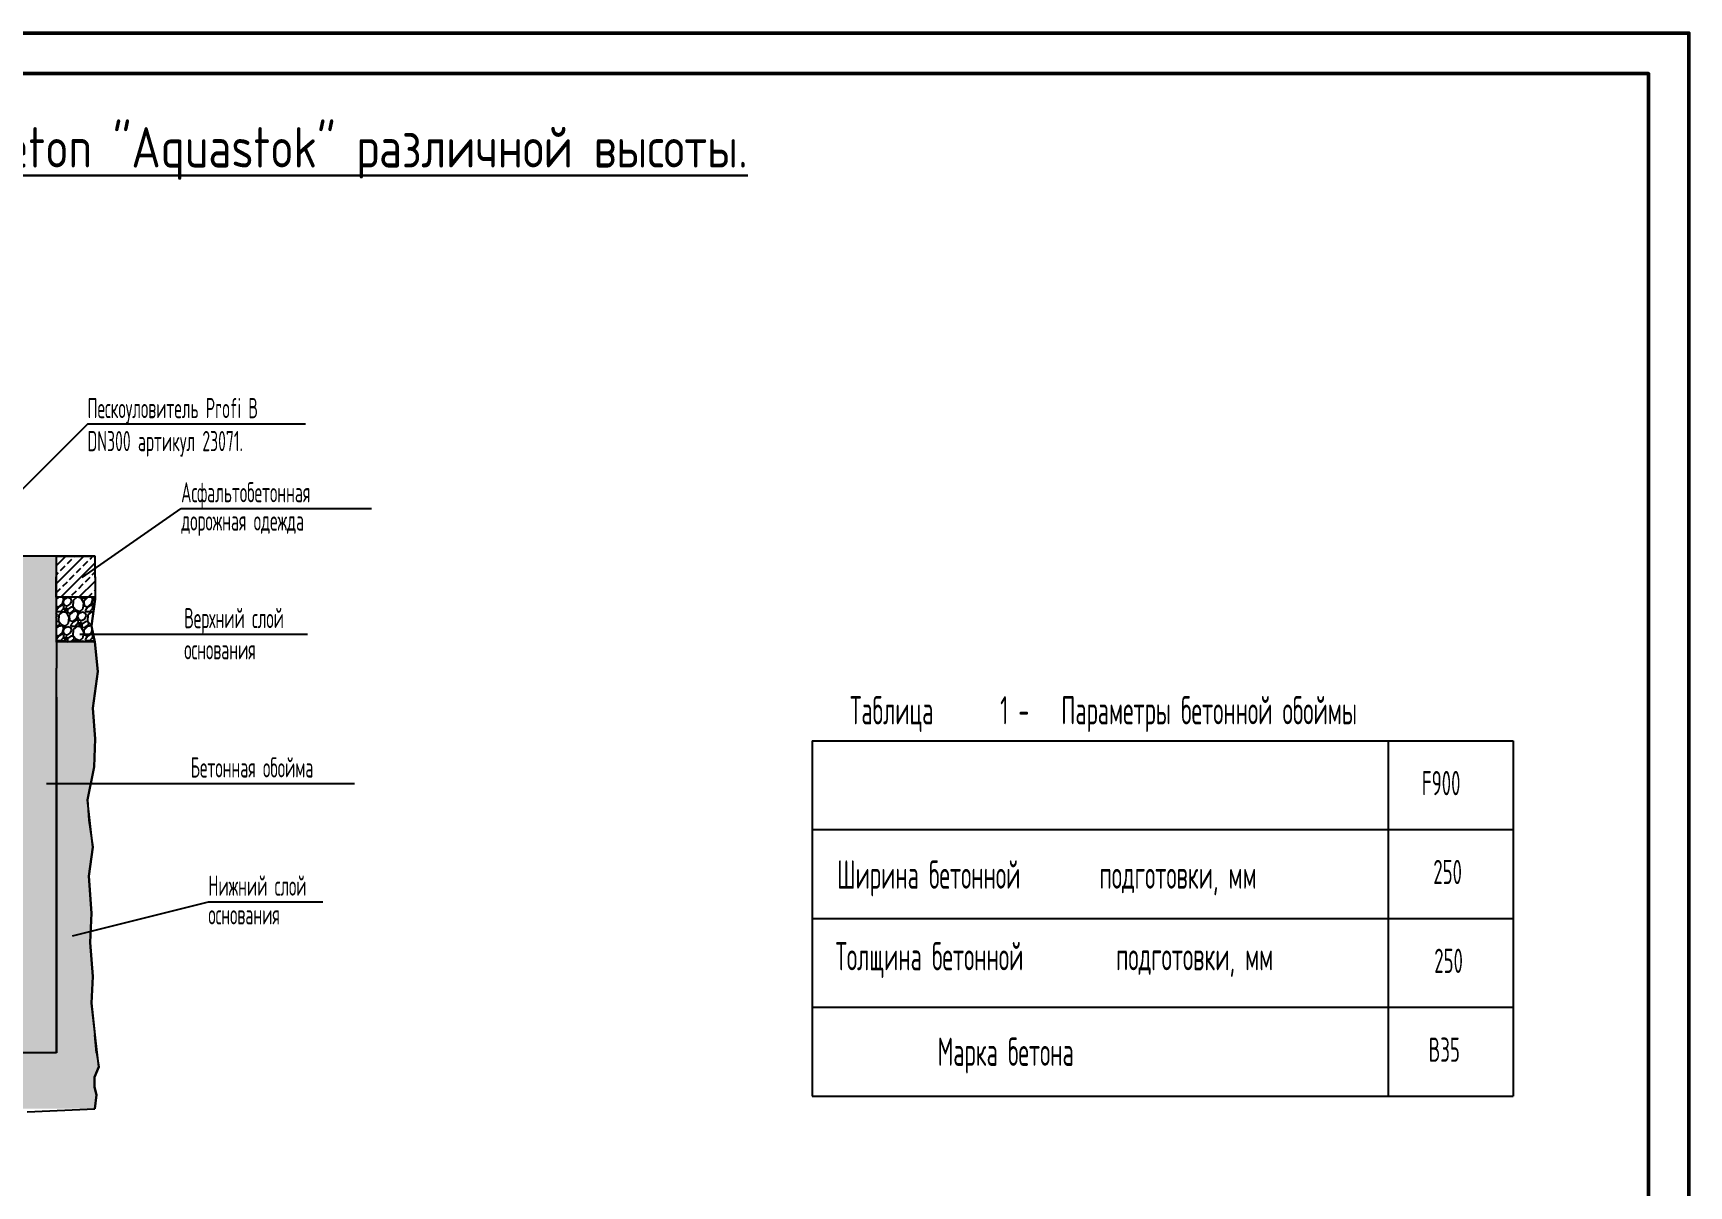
# Model space of a CAD drawing. Header units: millimetres. Extents: x 39361852 to 44659708, y 23030680 to 23754735.
# Drawn here: x 42492991 to 42513491, y 23460362 to 23474632 of the extents above; entities that cross this region are included whole.
import ezdxf
from ezdxf.enums import TextEntityAlignment as Align

# ---------------------------------------------------------------- set-up
doc = ezdxf.new("R2010")
doc.units = ezdxf.units.MM
doc.layers.add('0.50_Основные', color=30, linetype='Continuous', lineweight=50)
doc.layers.add('Толстая', color=255, linetype='Continuous', lineweight=50)
for name, color, linetype in [('AM_6b-5.0', 7, 'Continuous'), ('Заливка', 233, 'Continuous'), ('Тексты', 142, 'Continuous')]:
    doc.layers.add(name, color=color, linetype=linetype)
doc.styles.add('GOST 2.304', font='GOST_0.TTF')
doc.styles.add('SIMPLEX', font='ROMANS.shx', dxfattribs={"width": 0.7})
doc.styles.add('ГОСТ 2.304', font='CS_Gost2304.shx')

# ---------------------------------------------------------------- blocks, each defined once
blk = doc.blocks.new('*U65')
at = {"layer": '0.50_Основные'}
for points in [[(-420, 0), (0, 0), (0, 297), (-420, 297)], [(-400, 5), (-5, 5), (-5, 292), (-400, 292)]]:
    blk.add_lwpolyline(points, close=True, dxfattribs=at)
at = {"style": 'SIMPLEX', "width": 0.7, "flags": 9}
blk.add_attdef('Примеч.', text='', height=3.5, dxfattribs=at).set_placement((-98.81, -33.65), align=Align.MIDDLE_LEFT)
at = {"layer": 'Тексты', "style": 'SIMPLEX', "width": 0.7, "flags": 8}
for tag, height, p in [('Лист', 5, (-32.5, 25)), ('Наименование', 2.5, (-90, 12.5))]:
    blk.add_attdef(tag, text='', height=height, dxfattribs=at).set_placement(p, align=Align.MIDDLE_CENTER)

msp = doc.modelspace()

# ---------------------------------------------------------------- hatches: boundary and pattern name
at = {"ltscale": 100}
h = msp.add_hatch(dxfattribs=at)
h.set_pattern_fill('ANSI35', color=0, scale=25, angle=15, style=2)
h.set_pattern_definition([(60, (42470962.25, 23454167.31), (-137.4815, 79.375), []), (60, (42471070.68, 23454196.37), (-137.4815, 79.375), [198.4375, -39.6875, 0, -39.6875])])
h.paths.add_polyline_path([(42493278.4175, 23462008.3667), (42493278.4175, 23463695.2002), (42493278.4175, 23464054.6581), (42493278.4175, 23466411.6711), (42493282.3722, 23466642.437), (42493278.4175, 23466771.129), (42493278.4175, 23468158.3667), (42492785.6598, 23468158.3667), (42492790.6598, 23463258.3667), (42490290.6598, 23463258.3667), (42490290.6598, 23465598.2722), (42490222.0981, 23465550.776), (42490210.7225, 23465408.3667), (42485230.6598, 23465408.3667), (42485232.6518, 23465805.1802), (42485290.6598, 23465884.9375), (42485290.6598, 23466298.2722), (42485211.3349, 23466230.3509), (42485210.6181, 23466108.3667), (42480230.6598, 23466108.3667), (42480232.6518, 23466505.1802), (42480290.6598, 23466584.9375), (42480290.6598, 23466798.1683), (42480222.0981, 23466750.6721), (42480210.7225, 23466608.2628), (42475231.227, 23466608.2628), (42475231.227, 23467021.7691), (42475290.6598, 23467084.9699), (42475295.6598, 23468158.3667), (42474608.212, 23468158.3667), (42474619.0411, 23466992.1304), (42474587.7318, 23466757.4639), (42474633.3212, 23466517.437), (42474619.0411, 23466311.5977), (42474570.2146, 23465359.2518), (42480226.8994, 23465359.2991), (42480226.8994, 23464859.2991), (42485227.9034, 23464859.2991), (42485227.9034, 23464359.2991), (42489040.6259, 23464359.2991), (42489040.6259, 23462008.3667)])
h = msp.add_hatch(dxfattribs=at)
h.set_pattern_fill('ANSI33', color=0, scale=25, style=2)
h.set_pattern_definition([(45, (42467371.73, 23440114.4), (-112.2532, 112.2532), []), (45, (42467483.99, 23440114.4), (-112.2532, 112.2532), [79.375, -39.6875])])
h.paths.add_polyline_path([(42493278.4175, 23468158.3667), (42493753.7863, 23468158.3667), (42493760.0746, 23467648.0743), (42493277.9306, 23467648.0743)])
edge = h.paths.add_edge_path()
edge.add_line((42493753.7863, 23468158.3667), (42493760.3446, 23467626.1679))
h = msp.add_hatch(dxfattribs=at)
h.set_pattern_fill('GRAVEL', color=0, scale=10, angle=45, style=2)
h.set_pattern_definition([(273.01279, (42467321.443, 23440423.32), (179.605122, -3053.287081), [34.1721, -3383.0484]), (229.96974, (42467323.239, 23440389.196), (1975.6563356, 2334.866601), [58.6405, -5805.4049]), (177.510447, (42467285.522, 23440344.294), (3771.707571, -179.605121), [41.3482, -4093.4723]), (312.27369, (42467260.378, 23440229.347), (-3412.4973256, 3771.7075712), [53.4005, -5286.6437]), (337.833654, (42467296.299, 23440189.834), (-3053.2870812, 1257.235857), [52.3634, -5183.9808]), (42.27369, (42467344.792, 23440170.077), (-3771.7075712, -3412.4973256), [53.4005, -5286.6437]), (82.69424, (42467384.305, 23440205.998), (-538.815367, -4130.9178157), [70.6194, -6991.3115]), (117.255328, (42467393.285, 23440276.044), (-2694.0768359, 5208.5485505), [66.672, -6600.5257]), (166.429566, (42467362.753, 23440335.314), (-3771.707571, 898.0256118), [53.5813, -5304.5546]), (220.23636, (42467310.667, 23440347.886), (2155.261469, 1796.051224), [61.1713, -2997.3937]), (267.397438, (42467263.97, 23440308.373), (-179.6051223, -4130.9178157), [79.1078, -7831.6773]), (183.814075, (42467439.983, 23440405.36), (-2334.866591, -179.605122), [27.0005, -2673.0566]), (216.469234, (42467413.042, 23440403.564), (2694.076836, 1975.656347), [51.3682, -5085.4639]), (270, (42467371.73, 23440373.03), (179.6051, -179.6051), [35.921, -323.2893]), (248.19859, (42467337.608, 23440382.01), (538.815367, 1257.235857), [19.3441, -1915.0622]), (336.80141, (42467330.424, 23440364.05), (-718.42049, 359.210245), [27.3566, -1340.4753]), (75.96376, (42467355.57, 23440353.275), (179.60512, 898.02561), [44.432, -1436.6298]), (206.56505, (42467366.345, 23440396.38), (538.81537, 179.60512), [32.1287, -771.0898]), (61.38954, (42467226.253, 23440259.88), (1257.235857, 2334.8665915), [45.0088, -4455.8827]), (115.346176, (42467247.805, 23440299.393), (1257.235857, -2694.076836), [37.7599, -3738.2216]), (338.19859, (42467330.424, 23440432.3), (-1257.235857, 538.815367), [38.688, -1895.7184]), (28.61046, (42467366.345, 23440417.932), (-2334.8665914, -1257.235857), [45.0088, -4455.8827]), (24.443955, (42467337.608, 23440148.525), (-1257.235857, -538.815367), [43.4035, -2126.7734]), (339.77514, (42467377.121, 23440166.485), (-2873.681959, 1077.630733), [36.3672, -3600.3593]), (111.80141, (42467511.825, 23440254.492), (-538.815367, 1257.235857), [38.688, -1895.7184]), (62.354025, (42467497.456, 23440290.413), (-1616.4461016, -3053.287081), [42.5783, -4215.2376]), (114.443955, (42467423.818, 23440166.485), (538.815367, -1257.235857), [21.7018, -2148.4752]), (146.30993, (42467501.05, 23440243.715), (-898.02561, 538.81537), [12.9515, -1282.1995]), (210.96376, (42467490.27, 23440250.9), (718.42049, 359.21024), [52.3634, -994.9055]), (231.009006, (42467445.371, 23440223.959), (1616.4461017, 1975.6563467), [48.5267, -4804.1365]), (348.69007, (42467371.73, 23440337.11), (-538.81537, 179.60512), [36.6324, -879.1776]), (38.157227, (42467407.654, 23440329.926), (3412.4973259, 2694.0768365), [63.9557, -6331.6009]), (105.945396, (42467457.943, 23440369.44), (538.815367, -1975.656347), [26.1508, -2588.9392]), (135, (42467450.76, 23440394.58), (-359.2102, 4e-14), [15.24, -238.76]), (165.256437, (42467436.39, 23440225.755), (1975.656347, -538.815367), [35.2867, -3493.394]), (93.01279, (42467402.266, 23440234.735), (-179.605122, 3053.287081), [68.3443, -3348.8762]), (45, (42467398.67, 23440302.99), (4e-14, 359.2102), [66.04, -187.96]), (10.304846, (42467445.371, 23440349.683), (3053.287081, 538.815369), [40.161, -3975.9317]), (299.0546, (42467484.884, 23440356.867), (538.815367, -898.025612), [36.9829, -1812.165]), (252.645975, (42467502.845, 23440324.538), (-1616.4461022, -5208.54855), [60.2145, -5961.2464]), (220.42608, (42467484.884, 23440267.064), (-2514.471714, -2155.261469), [63.703, -6306.5846])])
h.paths.add_polyline_path([(42493753.6416, 23467099.1903), (42493713.1444, 23467295.9816), (42493760.3446, 23467626.1679), (42493760.0746, 23467648.0743), (42493277.9306, 23467648.0743), (42493277.9306, 23467098.0143)])
h = msp.add_hatch(dxfattribs=at)
h.set_pattern_fill('GRAVEL', color=0, scale=15, angle=10, style=2)
h.set_pattern_definition([(238.01279, (42471194.55, 23455138.44), (-2406.25443, -3906.18543), [51.258, -5074.5725]), (194.96974, (42471167.397, 23455094.964), (4436.381086, 1169.131243), [87.9607, -8708.1073]), (142.51045, (42471082.421, 23455072.243), (4479.877053, -3465.729734), [62.0222, -6140.2084]), (277.27369, (42470952.629, 23454952.638), (-947.987359, 7570.395034), [80.1007, -7929.9656]), (302.833654, (42470962.77, 23454873.182), (-2669.978238, 4171.741268), [78.545, -7775.971]), (7.27369, (42471005.358, 23454807.185), (-7570.395034, -947.987359), [80.1007, -7929.9656]), (47.69424, (42471084.814, 23454817.326), (-4216.1532435, -4612.196963), [105.929, -10486.9673]), (82.25533, (42471156.113, 23454895.667), (1170.963253, 8717.7782755), [100.008, -9900.7885]), (131.429566, (42471169.59, 23454994.763), (-3861.773456, 4348.473155), [80.372, -7956.832]), (185.23636, (42471116.408, 23455055.023), (4193.48925, 352.547758), [91.757, -4496.0905]), (232.39744, (42471025.034, 23455046.649), (-3774.781534, -4921.2487613), [118.6617, -11747.516]), (148.81407, (42471324.75, 23455014.384), (-3023.44201, 1788.150834), [40.5007, -4009.585]), (181.469234, (42471290.102, 23455035.356), (5010.072712, 109.655917), [77.0523, -7628.196]), (235, (42471213.07, 23455033.38), (66.16, -375.2118), [53.8814, -484.934]), (213.1986, (42471178.87, 23455073.775), (1743.73886, 1081.22329), [29.016, -2872.5934]), (301.8014, (42471154.59, 23455057.89), (-573.69162, 1059.4753), [41.035, -2010.713]), (40.96376, (42471176.215, 23455023.01), (993.31535, 948.90337), [66.648, -2154.9447]), (171.56505, (42471226.54, 23455066.7), (816.58346, -242.89184), [48.193, -1156.6347]), (26.38954, (42470936.968, 23455019.515), (3553.637672, 1787.234819), [67.513, -6683.824]), (80.34618, (42470997.446, 23455049.522), (-773.087503, -4391.969116), [56.64, -5607.3324]), (303.1986, (42471213.31, 23455141.75), (-1081.22329, 1743.73886), [58.032, -2843.5775]), (353.61046, (42471245.086, 23455093.188), (-3950.597406, 464.035705), [67.513, -6683.824]), (349.44395, (42470977.987, 23454786.883), (-2008.37868, 419.62373), [65.1053, -3190.16]), (304.77514, (42471041.99, 23454774.956), (-2603.818284, 3796.529513), [54.551, -5400.539]), (76.8014, (42471283.223, 23454767.2), (419.62373, 2008.37868), [58.032, -2843.5775]), (27.35402, (42471296.473, 23454823.697), (-4613.112978, -2360.92644), [63.8674, -6322.8564]), (79.44395, (42471099.37, 23454734.78), (-419.62373, -2008.37868), [32.5526, -3222.713]), (111.30993, (42471260.71, 23454763.23), (-639.85158, 1434.68706), [19.427, -1923.299]), (175.96376, (42471253.65, 23454781.33), (1191.79522, -176.7319), [78.545, -1492.358]), (196.00901, (42471175.3, 23454786.856), (3685.957583, 1036.811311), [72.79, -7206.2047]), (313.69007, (42471182.17, 23454989.24), (-507.53167, 684.26355), [54.9486, -1318.7665]), (3.157227, (42471220.126, 23454949.511), (6510.919728, 374.295739), [95.9335, -9497.4014]), (70.9454, (42471315.913, 23454954.795), (-1037.727326, -2891.1221), [39.226, -3883.409]), (100, (42471328.72, 23454991.87), (-441.3717, 309.052), [22.86, -358.14]), (130.25644, (42471165.81, 23454796.79), (1963.966705, -2361.842455), [52.93, -5240.091]), (58.01279, (42471131.606, 23454837.183), (2406.25443, 3906.18543), [102.5164, -5023.3143]), (10, (42471185.9, 23454924.13), (309.052, 441.3717), [99.06, -281.94]), (335.30485, (42471283.468, 23454941.336), (4215.23723, -1964.882718), [60.2414, -5963.8975]), (264.0546, (42471338.2, 23454916.17), (-110.57193, -1567.00697), [55.4744, -2718.2475]), (217.645975, (42471332.453, 23454860.992), (-6467.423767, -5009.156697), [90.3218, -8941.8697]), (185.42608, (42471260.937, 23454805.825), (-4943.912756, -484.86767), [95.5544, -9459.877])])
edge = h.paths.add_edge_path()
edge.add_line((42474609.3821, 23461317.6579), (42493754.1515, 23461317.6579))
edge.add_line((42493754.1515, 23461317.6579), (42493775.2565, 23461489.3129))
edge.add_line((42493775.2565, 23461489.3129), (42493751.2734, 23461585.183))
edge.add_line((42493751.2734, 23461585.183), (42493751.2734, 23461709.0152))
edge.add_line((42493751.2734, 23461709.0152), (42493803.2368, 23461836.842))
edge.add_line((42493803.2368, 23461836.842), (42493712.8875, 23462621.9101))
edge.add_line((42493712.8875, 23462621.9101), (42493728.6208, 23462952.0965))
edge.add_line((42493728.6208, 23462952.0965), (42493697.154, 23463376.6218))
edge.add_line((42493697.154, 23463376.6218), (42493712.8875, 23463738.2544))
edge.add_line((42493712.8875, 23463738.2544), (42493681.4206, 23464194.2261))
edge.add_line((42493681.4206, 23464194.2261), (42493728.6208, 23464555.8587))
edge.add_line((42493728.6208, 23464555.8587), (42493665.9441, 23465141.9088))
edge.add_line((42493665.9441, 23465141.9088), (42493744.6112, 23465550.7109))
edge.add_line((42493744.6112, 23465550.7109), (42493760.3446, 23465896.6204))
edge.add_line((42493760.3446, 23465896.6204), (42493728.8778, 23466273.9762))
edge.add_line((42493728.8778, 23466273.9762), (42493791.8114, 23466729.9478))
edge.add_line((42493791.8114, 23466729.9478), (42493753.7863, 23467098.4872))
edge.add_line((42493753.7863, 23467098.4872), (42493278.4175, 23467098.4872))
edge.add_line((42493278.4175, 23467098.4872), (42493278.4175, 23466771.129))
edge.add_line((42493278.4175, 23466771.129), (42493278.4175, 23466411.6711))
edge.add_line((42493278.4175, 23466411.6711), (42493278.4175, 23464054.6581))
edge.add_line((42493278.4175, 23464054.6581), (42493278.4175, 23463695.2002))
edge.add_line((42493278.4175, 23463695.2002), (42493278.4175, 23462008.3667))
edge.add_line((42493278.4175, 23462008.3667), (42489040.6259, 23462008.3667))
edge.add_line((42489040.6259, 23462008.3667), (42489040.6259, 23464359.2991))
edge.add_line((42489040.6259, 23464359.2991), (42485227.9034, 23464359.2991))
edge.add_line((42485227.9034, 23464359.2991), (42485227.9034, 23464859.2991))
edge.add_line((42485227.9034, 23464859.2991), (42480226.8994, 23464859.2991))
edge.add_line((42480226.8994, 23464859.2991), (42480226.8994, 23465359.2991))
edge.add_line((42480226.8994, 23465359.2991), (42474955.554, 23465359.2991))
edge.add_line((42474955.554, 23465359.2991), (42474955.554, 23465179.5702))
edge.add_line((42474955.554, 23465179.5702), (42474955.554, 23465539.028))
edge.add_line((42474955.554, 23465539.028), (42474946.8218, 23465350.7566))
edge.add_line((42474946.8218, 23465350.7566), (42474608.212, 23465350.7566))
edge.add_line((42474608.212, 23465350.7566), (42474612.2607, 23465404.2865))
edge.add_line((42474612.2607, 23465404.2865), (42474619.0411, 23465297.2266))
edge.add_line((42474619.0411, 23465297.2266), (42474587.7318, 23465479.8231))
edge.add_line((42474587.7318, 23465479.8231), (42474634.6957, 23465221.69))
edge.add_line((42474634.6957, 23465221.69), (42474552.5088, 23465521.554))
edge.add_line((42474552.5088, 23465521.554), (42474607.3001, 23465349.4653))
edge.add_line((42474607.3001, 23465349.4653), (42474517.2859, 23464942.7101))
edge.add_line((42474517.2859, 23464942.7101), (42474564.2498, 23464684.577))
edge.add_line((42474564.2498, 23464684.577), (42474551.3434, 23464416.8861))
edge.add_line((42474551.3434, 23464416.8861), (42474637.5857, 23463573.5607))
edge.add_line((42474637.5857, 23463573.5607), (42474551.9365, 23462232.0907))
edge.add_line((42474551.9365, 23462232.0907), (42474593.013, 23462183.7564))
edge.add_line((42474593.013, 23462183.7564), (42474642.1205, 23461938.3791))
edge.add_line((42474642.1205, 23461938.3791), (42474609.3821, 23461317.6579))
edge.add_line((42474609.3821, 23461317.6579), (42493754.1515, 23461317.6579))

# ---------------------------------------------------------------- linework, layer by layer
at = {"color": 0}
for p, q in [((42493663.2074, 23469790.2091), (42492028.7807, 23468157.6432)), ((42494823.8172, 23468748.6712), (42497180.0003, 23468748.6712)), ((42493569.4962, 23467190.6005), (42496387.8261, 23467190.6005)), ((42493158.2697, 23465342.2227), (42496969.2731, 23465342.2227)), ((42495160.0581, 23463878.1595), (42496578.7826, 23463878.1595))]:
    msp.add_line(p, q, dxfattribs=at)
at = {"color": 0, "ltscale": 100}
for p, q in [((42496363.9264, 23469790.2091), (42493663.2074, 23469790.2091)), ((42493597.5049, 23467891.6864), (42494823.8172, 23468748.6712)), ((42493753.7863, 23468158.3667), (42492785.6598, 23468158.3667)), ((42493753.7863, 23468158.3667), (42493760.3446, 23467626.1679)), ((42493760.3446, 23467626.1679), (42493713.1444, 23467295.9816)), ((42493713.1444, 23467295.9816), (42493753.7863, 23467098.4872)), ((42493753.7863, 23467098.4872), (42493278.4175, 23467098.4872)), ((42493278.4175, 23467098.4872), (42493278.4175, 23466771.129)), ((42493753.7863, 23467098.4872), (42493791.8114, 23466729.9478)), ((42493791.8114, 23466729.9478), (42493753.7863, 23467098.4872)), ((42493278.4175, 23462008.3667), (42493278.4175, 23466771.129)), ((42493791.8114, 23466729.9478), (42493728.8778, 23466273.9762)), ((42493728.8778, 23466273.9762), (42493791.8114, 23466729.9478)), ((42493278.4175, 23466411.6711), (42493278.4175, 23464054.6581)), ((42493278.4175, 23466411.6711), (42493278.4175, 23464054.6581)), ((42493728.8778, 23466273.9762), (42493760.3446, 23465896.6204)), ((42493760.3446, 23465896.6204), (42493728.8778, 23466273.9762)), ((42493760.3446, 23465896.6204), (42493744.6112, 23465550.7109)), ((42493744.6112, 23465550.7109), (42493760.3446, 23465896.6204)), ((42502634.7689, 23465872.8832), (42502634.7689, 23461472.8832)), ((42493744.6112, 23465550.7109), (42493665.9441, 23465141.9088)), ((42493665.9441, 23465141.9088), (42493744.6112, 23465550.7109)), ((42493665.9441, 23465141.9088), (42493681.6775, 23464890.3383)), ((42493728.6208, 23464555.8587), (42493665.9441, 23465141.9088)), ((42493681.6775, 23464890.3383), (42493728.6208, 23464555.8587)), ((42493728.6208, 23464555.8587), (42493681.4206, 23464194.2261)), ((42493681.4206, 23464194.2261), (42493728.6208, 23464555.8587)), ((42493681.4206, 23464194.2261), (42493712.8875, 23463738.2544)), ((42493712.8875, 23463738.2544), (42493681.4206, 23464194.2261)), ((42493278.4175, 23464054.6581), (42493278.4175, 23463695.2002)), ((42493278.4175, 23464054.6581), (42493278.4175, 23463695.2002)), ((42493278.4175, 23464054.6581), (42493278.4175, 23463695.2002)), ((42493478.25, 23463455.5404), (42495160.0581, 23463878.1595)), ((42493278.4175, 23463695.2002), (42493278.4175, 23462008.3667)), ((42493278.4175, 23463695.2002), (42493278.4175, 23462008.3667)), ((42493712.8875, 23463738.2544), (42493697.154, 23463376.6218)), ((42493697.154, 23463376.6218), (42493712.8875, 23463738.2544)), ((42493697.154, 23463376.6218), (42493728.6208, 23462952.0965)), ((42493728.6208, 23462952.0965), (42493697.154, 23463376.6218)), ((42493728.6208, 23462952.0965), (42493712.8875, 23462621.9101)), ((42493712.8875, 23462621.9101), (42493728.6208, 23462952.0965)), ((42493712.8875, 23462621.9101), (42493753.7863, 23462232.0907)), ((42493803.2368, 23461836.842), (42493712.8875, 23462621.9101)), ((42493777.2589, 23462008.3667), (42493753.7863, 23462232.0907)), ((42493278.4175, 23462008.3667), (42489040.6259, 23462008.3667)), ((42493777.2589, 23462008.3667), (42493803.2368, 23461836.842)), ((42493803.2368, 23461836.842), (42493751.2734, 23461709.0152)), ((42493751.2734, 23461709.0152), (42493803.2368, 23461836.842)), ((42493751.2734, 23461709.0152), (42493751.2734, 23461585.183)), ((42493751.2734, 23461585.183), (42493751.2734, 23461709.0152)), ((42493751.2734, 23461585.183), (42493775.2565, 23461489.3129)), ((42493775.2565, 23461489.3129), (42493751.2734, 23461585.183)), ((42493775.2565, 23461489.3129), (42493754.1515, 23461317.6579)), ((42493754.1515, 23461317.6579), (42493775.2565, 23461489.3129))]:
    msp.add_line(p, q, dxfattribs=at)
at = {"color": 0, "linetype": 'Continuous', "ltscale": 0.2, "extrusion": (0, 1, 0)}
for p, q in [((42502634.7689, 23465872.8832), (42511316.2001, 23465872.8832)), ((42502634.7689, 23464772.8832), (42511316.2001, 23464772.8832)), ((42502634.7689, 23463672.8832), (42511316.2001, 23463672.8832)), ((42502634.7689, 23462572.8832), (42511316.2001, 23462572.8832))]:
    msp.add_line(p, q, dxfattribs=at)
at = {"color": 0, "linetype": 'Continuous', "ltscale": 0.2, "extrusion": (1, 0, 0)}
for p, q in [((42509767.8584, 23465872.8832), (42509767.8584, 23461472.8832)), ((42511316.2001, 23465872.8832), (42511316.2001, 23461472.8832))]:
    msp.add_line(p, q, dxfattribs=at)
at = {"color": 0, "ltscale": 100}
for points in [[(42493278.4175, 23468158.3667), (42493753.7863, 23468158.3667), (42493760.0746, 23467648.0743), (42493277.9306, 23467648.0743), (42493278.4175, 23468158.3667)], [(42493278.4175, 23467098.4872), (42493278.4175, 23468158.3667)], [(42492915.0268, 23461277.1737), (42493754.1515, 23461317.6579)]]:
    msp.add_lwpolyline(points, dxfattribs=at)
at = {"color": 0, "linetype": 'Continuous', "ltscale": 0.2, "extrusion": (0, 1, 0), "elevation": 23461472.8832}
msp.add_lwpolyline([(-42502634.7689, 0), (-42511316.2001, 0)], dxfattribs=at)
at = {"layer": 'Заливка', "color": 0}
msp.add_lwpolyline([(42493753.6416, 23467099.1903), (42493713.1444, 23467295.9816), (42493760.3446, 23467626.1679), (42493760.0746, 23467648.0743), (42493277.9306, 23467648.0743), (42493277.9306, 23467098.0143), (42493753.6416, 23467099.1903)], dxfattribs=at)
at = {"layer": 'Толстая', "color": 0}
for q in [(42513490.7927, 23474631.8594), (42513490.7927, 23474625.907)]:
    msp.add_line((42513490.7927, 23444931.8594), q, dxfattribs=at)

# ---------------------------------------------------------------- block references
at = {"xscale": 100, "yscale": 100, "zscale": 100}
msp.add_blockref('*U65', (42513490.7926, 23444931.8594), dxfattribs=at)

# ---------------------------------------------------------------- texts
at = {"color": 0, "lineweight": 30, "style": 'GOST 2.304', "width": 0.7}
for s, p in [('Пескоуловитель Profi B', (42493663.2074, 23469790.2091)), ('DN300 артикул 23071.', (42493663.2074, 23469381.676)), ('Асфальтобетонная', (42494823.8172, 23468748.6712)), ('дорожная одежда', (42494823.8172, 23468398.2821)), ('Верхний слой', (42494861.6689, 23467190.6005)), ('основания', (42494861.6689, 23466803.5971)), ('Бетонная обойма', (42494940.7739, 23465342.2227)), ('Нижний слой', (42495160.0581, 23463878.1595)), ('основания', (42495160.0581, 23463522.662))]:
    msp.add_text(s, height=250, dxfattribs=at).set_placement(p, align=Align.BOTTOM_LEFT)
for s, height, p in [('Таблица ', 350, (42503105.5496, 23466074.8476)), ('1 - ', 350, (42504964.0496, 23466074.8476)), ('Параметры бетонной обоймы', 350, (42505720.0496, 23466074.8476)), ('F900', 300, (42510184.7229, 23465197.8832)), ('Ширина бетонной', 350, (42502944.9737, 23464040.0399)), ('250', 300, (42510326.2524, 23464097.8832)), ('подготовки, мм', 350, (42506192.9737, 23464040.0399)), ('Толщина бетонной', 350, (42502926.3279, 23463029.8381)), ('подготовки, мм', 350, (42506398.3279, 23463029.8381)), ('250', 300, (42510338.1252, 23462997.8832)), ('Марка бетона', 350, (42504189.2281, 23461847.8832)), ('B35', 300, (42510268.7229, 23461897.8832))]:
    msp.add_text(s, height=height, dxfattribs=at).set_placement(p)
at = {"layer": 'AM_6b-5.0', "color": 0, "lineweight": 30, "style": 'ГОСТ 2.304'}
msp.add_text('%%UСхема стыковки лотков Profi Beton "Aquastok" различной высоты.', height=500, dxfattribs=at).set_placement((42493240.7926, 23473218.079), align=Align.MIDDLE_CENTER)

doc.saveas('drawing.dxf')
